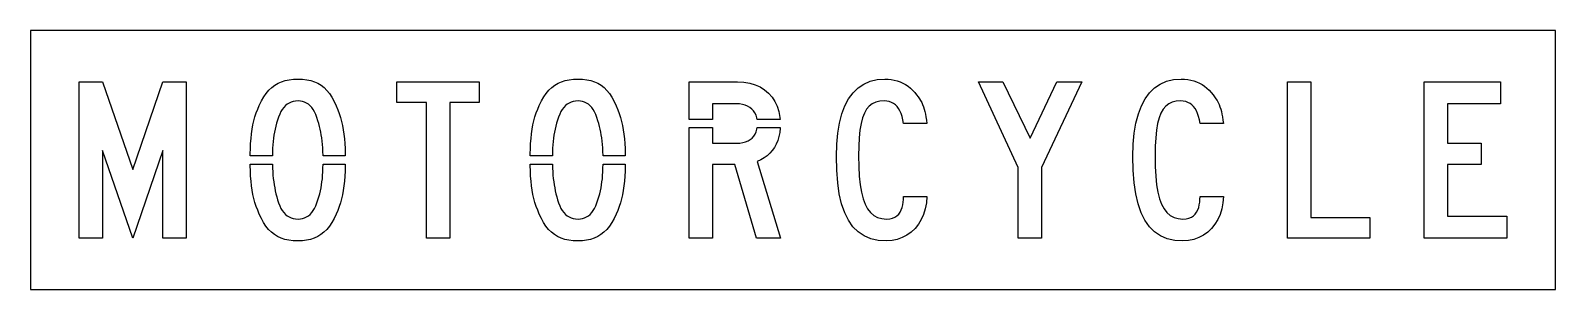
# Model space of a CAD drawing. Extents: x 0 to 94, y 0 to 16.
import ezdxf

# ---------------------------------------------------------------- set-up
doc = ezdxf.new("R2010")
doc.units = 0
doc.layers.add('CUT', color=7, linetype='Continuous')
doc.layers.add('OUTSIDE', color=1, linetype='Continuous')

msp = doc.modelspace()

# ---------------------------------------------------------------- linework, layer by layer
at = {"layer": 'CUT'}
for points in [[(4.438, 3.1691), (3, 3.1691), (3, 12.8309), (4.438, 12.8309), (6.298, 7.4068), (8.158, 12.8309), (9.596, 12.8309), (9.596, 3.1691), (8.158, 3.1691), (8.158, 8.5932), (6.298, 3.1691), (4.438, 8.5932)], [(17.9786, 9.1671), (17.9546, 9.3604), (17.9256, 9.5449), (17.8926, 9.7246), (17.8556, 9.9005), (17.8136, 10.0734), (17.7676, 10.2473), (17.7176, 10.4242), (17.6526, 10.6261), (17.5826, 10.8087), (17.5056, 10.972), (17.4226, 11.1169), (17.3326, 11.2435), (17.2346, 11.3517), (17.1306, 11.4425), (17.0186, 11.5159), (16.8986, 11.5729), (16.7706, 11.6126), (16.6336, 11.6367), (16.4896, 11.6444), (16.3366, 11.6367), (16.1936, 11.6126), (16.0596, 11.5729), (15.9356, 11.5179), (15.8196, 11.4454), (15.7126, 11.3565), (15.6136, 11.2502), (15.5226, 11.1275), (15.4386, 10.9865), (15.3606, 10.828), (15.2906, 10.6522), (15.2256, 10.458), (15.1686, 10.2734), (15.1176, 10.0908), (15.0736, 9.9092), (15.0346, 9.7256), (15.0026, 9.5391), (14.9756, 9.3478), (14.9546, 9.1488), (14.9376, 8.9411), (14.9256, 8.7227), (14.9166, 8.4908), (14.9117, 8.251), (13.5435, 8.251), (13.5446, 8.372), (13.5546, 8.7082), (13.5706, 9.028), (13.5936, 9.3314), (13.6256, 9.6213), (13.6646, 9.8986), (13.7126, 10.1643), (13.7706, 10.4203), (13.8376, 10.6676), (13.9156, 10.9082), (14.0036, 11.143), (14.1036, 11.3729), (14.2386, 11.6473), (14.3826, 11.8937), (14.5356, 12.114), (14.6986, 12.3072), (14.8726, 12.4754), (15.0596, 12.6193), (15.2596, 12.7382), (15.4726, 12.8348), (15.7016, 12.9082), (15.9466, 12.9604), (16.2096, 12.9903), (16.4896, 13), (16.7696, 12.9903), (17.0316, 12.9594), (17.2756, 12.9072), (17.5046, 12.8338), (17.7166, 12.7362), (17.9146, 12.6145), (18.0986, 12.4686), (18.2696, 12.2976), (18.4286, 12.0995), (18.5756, 11.8744), (18.7126, 11.6213), (18.8406, 11.3391), (18.9396, 11.1024), (19.0276, 10.8647), (19.1056, 10.6251), (19.1726, 10.3797), (19.2306, 10.1285), (19.2786, 9.8686), (19.3186, 9.5981), (19.3496, 9.315), (19.3726, 9.0174), (19.3896, 8.7034), (19.3986, 8.37), (19.3996, 8.251), (18.0309, 8.251), (18.0306, 8.2783), (18.0246, 8.5227), (18.0136, 8.7507), (17.9976, 8.9652)], [(24.3991, 11.543), (22.5751, 11.543), (22.5751, 12.8309), (27.6631, 12.8309), (27.6631, 11.543), (25.8381, 11.543), (25.8381, 3.1691), (24.3991, 3.1691)], [(35.2377, 9.1671), (35.2137, 9.3604), (35.1847, 9.5449), (35.1517, 9.7246), (35.1147, 9.9005), (35.0727, 10.0734), (35.0267, 10.2473), (34.9767, 10.4242), (34.9117, 10.6261), (34.8417, 10.8087), (34.7647, 10.972), (34.6817, 11.1169), (34.5917, 11.2435), (34.4937, 11.3517), (34.3897, 11.4425), (34.2777, 11.5159), (34.1577, 11.5729), (34.0297, 11.6126), (33.8927, 11.6367), (33.7487, 11.6444), (33.5957, 11.6367), (33.4527, 11.6126), (33.3187, 11.5729), (33.1947, 11.5179), (33.0787, 11.4454), (32.9717, 11.3565), (32.8727, 11.2502), (32.7817, 11.1275), (32.6977, 10.9865), (32.6197, 10.828), (32.5497, 10.6522), (32.4847, 10.458), (32.4277, 10.2734), (32.3767, 10.0908), (32.3327, 9.9092), (32.2937, 9.7256), (32.2617, 9.5391), (32.2347, 9.3478), (32.2137, 9.1488), (32.1967, 8.9411), (32.1847, 8.7227), (32.1757, 8.4908), (32.1708, 8.251), (30.8026, 8.251), (30.8037, 8.372), (30.8137, 8.7082), (30.8297, 9.028), (30.8527, 9.3314), (30.8847, 9.6213), (30.9237, 9.8986), (30.9717, 10.1643), (31.0297, 10.4203), (31.0967, 10.6676), (31.1747, 10.9082), (31.2627, 11.143), (31.3627, 11.3729), (31.4977, 11.6473), (31.6417, 11.8937), (31.7947, 12.114), (31.9577, 12.3072), (32.1317, 12.4754), (32.3187, 12.6193), (32.5187, 12.7382), (32.7317, 12.8348), (32.9607, 12.9082), (33.2057, 12.9604), (33.4687, 12.9903), (33.7487, 13), (34.0287, 12.9903), (34.2907, 12.9594), (34.5347, 12.9072), (34.7637, 12.8338), (34.9757, 12.7362), (35.1737, 12.6145), (35.3577, 12.4686), (35.5287, 12.2976), (35.6877, 12.0995), (35.8347, 11.8744), (35.9717, 11.6213), (36.0997, 11.3391), (36.1987, 11.1024), (36.2867, 10.8647), (36.3647, 10.6251), (36.4317, 10.3797), (36.4897, 10.1285), (36.5377, 9.8686), (36.5777, 9.5981), (36.6087, 9.315), (36.6317, 9.0174), (36.6487, 8.7034), (36.6577, 8.37), (36.6587, 8.251), (35.29, 8.251), (35.2897, 8.2783), (35.2837, 8.5227), (35.2727, 8.7507), (35.2567, 8.9652)], [(44.5622, 11.0309), (44.4572, 11.144), (44.3352, 11.2425), (44.1982, 11.3246), (44.0472, 11.3894), (43.8822, 11.4367), (43.7062, 11.4647), (43.5182, 11.4744), (42.0442, 11.4744), (42.0442, 10.5051), (40.6062, 10.5051), (40.6062, 12.8309), (43.5882, 12.8309), (43.9722, 12.8097), (44.3312, 12.7488), (44.6652, 12.6473), (44.9722, 12.5092), (45.2502, 12.3353), (45.4962, 12.1275), (45.7102, 11.887), (45.8882, 11.6155), (46.0312, 11.315), (46.1342, 10.9865), (46.1982, 10.6329), (46.2056, 10.5051), (44.7923, 10.5051), (44.7742, 10.6039), (44.7222, 10.7594), (44.6512, 10.9024)], [(53.5908, 11.0367), (53.5088, 11.1807), (53.4158, 11.3053), (53.3108, 11.4097), (53.1958, 11.4947), (53.0698, 11.5604), (52.9318, 11.6077), (52.7818, 11.6348), (52.6218, 11.6444), (52.3468, 11.6251), (52.1028, 11.5671), (51.8858, 11.4676), (51.6978, 11.3227), (51.5348, 11.1314), (51.3978, 10.8899), (51.2848, 10.5961), (51.1948, 10.2483), (51.1268, 9.8425), (51.0788, 9.3768), (51.0518, 8.8483), (51.0428, 8.2541), (51.0528, 7.5932), (51.0848, 7), (51.1388, 6.4725), (51.2158, 6.0077), (51.3158, 5.6058), (51.4418, 5.2628), (51.5928, 4.9778), (51.7698, 4.7488), (51.9748, 4.5739), (52.2078, 4.4512), (52.4698, 4.3797), (52.7618, 4.3556), (52.9598, 4.3691), (53.1318, 4.4087), (53.2818, 4.4725), (53.4088, 4.5575), (53.5158, 4.6618), (53.6038, 4.7836), (53.6748, 4.9198), (53.7288, 5.0686), (53.7688, 5.228), (53.7948, 5.3952), (53.8098, 5.5691), (53.8148, 5.7459), (55.2528, 5.7459), (55.2238, 5.3565), (55.1538, 4.9894), (55.0468, 4.6444), (54.9038, 4.3256), (54.7278, 4.0348), (54.5208, 3.7749), (54.2848, 3.5488), (54.0238, 3.3575), (53.7378, 3.2048), (53.4308, 3.0928), (53.1048, 3.0232), (52.7618, 3), (52.2518, 3.0348), (51.7898, 3.1391), (51.3768, 3.315), (51.0098, 3.5623), (50.6898, 3.8821), (50.4158, 4.2754), (50.1848, 4.742), (49.9988, 5.285), (49.8558, 5.9024), (49.7538, 6.5981), (49.6938, 7.37), (49.6738, 8.2203), (49.6948, 8.97), (49.7588, 9.657), (49.8638, 10.2831), (50.0108, 10.8454), (50.1988, 11.3449), (50.4288, 11.7797), (50.6988, 12.1498), (51.0098, 12.4541), (51.3618, 12.6918), (51.7538, 12.8628), (52.1848, 12.9662), (52.6568, 13), (52.8558, 12.9932), (53.0508, 12.972), (53.2398, 12.9372), (53.4228, 12.8889), (53.6008, 12.8261), (53.7708, 12.7507), (53.9338, 12.6609), (54.0888, 12.5585), (54.2358, 12.4425), (54.3738, 12.314), (54.5028, 12.172), (54.6218, 12.0174), (54.7128, 11.8995), (54.7948, 11.7836), (54.8678, 11.6657), (54.9338, 11.5449), (54.9908, 11.4203), (55.0428, 11.2889), (55.0878, 11.1478), (55.1278, 10.9981), (55.1638, 10.8348), (55.1968, 10.658), (55.2258, 10.4647), (55.2528, 10.2541), (53.8148, 10.2541), (53.7738, 10.4812), (53.7238, 10.687), (53.6628, 10.8725)], [(58.4273, 12.8309), (59.9363, 12.8309), (61.6203, 9.3391), (63.2693, 12.8309), (64.8133, 12.8309), (62.3223, 7.542), (62.3223, 3.1691), (60.8833, 3.1691), (60.8833, 7.542)], [(71.8679, 11.0367), (71.7859, 11.1807), (71.6929, 11.3053), (71.5879, 11.4097), (71.4729, 11.4947), (71.3469, 11.5604), (71.2089, 11.6077), (71.0589, 11.6348), (70.8989, 11.6444), (70.6239, 11.6251), (70.3799, 11.5671), (70.1629, 11.4676), (69.9749, 11.3227), (69.8119, 11.1314), (69.6749, 10.8899), (69.5619, 10.5961), (69.4719, 10.2483), (69.4039, 9.8425), (69.3559, 9.3768), (69.3289, 8.8483), (69.3199, 8.2541), (69.3299, 7.5932), (69.3619, 7), (69.4159, 6.4725), (69.4929, 6.0077), (69.5929, 5.6058), (69.7189, 5.2628), (69.8699, 4.9778), (70.0469, 4.7488), (70.2519, 4.5739), (70.4849, 4.4512), (70.7469, 4.3797), (71.0389, 4.3556), (71.2369, 4.3691), (71.4089, 4.4087), (71.5589, 4.4725), (71.6859, 4.5575), (71.7929, 4.6618), (71.8809, 4.7836), (71.9519, 4.9198), (72.0059, 5.0686), (72.0459, 5.228), (72.0719, 5.3952), (72.0869, 5.5691), (72.0919, 5.7459), (73.5299, 5.7459), (73.5009, 5.3565), (73.4309, 4.9894), (73.3239, 4.6444), (73.1809, 4.3256), (73.0049, 4.0348), (72.7979, 3.7749), (72.5619, 3.5488), (72.3009, 3.3575), (72.0149, 3.2048), (71.7079, 3.0928), (71.3819, 3.0232), (71.0389, 3), (70.5289, 3.0348), (70.0669, 3.1391), (69.6539, 3.315), (69.2869, 3.5623), (68.9669, 3.8821), (68.6929, 4.2754), (68.4619, 4.742), (68.2759, 5.285), (68.1329, 5.9024), (68.0309, 6.5981), (67.9709, 7.37), (67.9509, 8.2203), (67.9719, 8.97), (68.0359, 9.657), (68.1409, 10.2831), (68.2879, 10.8454), (68.4759, 11.3449), (68.7059, 11.7797), (68.9759, 12.1498), (69.2869, 12.4541), (69.6389, 12.6918), (70.0309, 12.8628), (70.4619, 12.9662), (70.9339, 13), (71.1329, 12.9932), (71.3279, 12.972), (71.5169, 12.9372), (71.6999, 12.8889), (71.8779, 12.8261), (72.0479, 12.7507), (72.2109, 12.6609), (72.3659, 12.5585), (72.5129, 12.4425), (72.6509, 12.314), (72.7799, 12.172), (72.8989, 12.0174), (72.9899, 11.8995), (73.0719, 11.7836), (73.1449, 11.6657), (73.2109, 11.5449), (73.2679, 11.4203), (73.3199, 11.2889), (73.3649, 11.1478), (73.4049, 10.9981), (73.4409, 10.8348), (73.4739, 10.658), (73.5029, 10.4647), (73.5299, 10.2541), (72.0919, 10.2541), (72.0509, 10.4812), (72.0009, 10.687), (71.9399, 10.8725)], [(82.5634, 4.457), (82.5634, 3.1691), (77.4764, 3.1691), (77.4764, 12.8309), (78.9144, 12.8309), (78.9144, 4.457)], [(87.351, 11.4744), (87.351, 9.0338), (89.421, 9.0338), (89.421, 7.7121), (87.351, 7.7121), (87.351, 4.5256), (91, 4.5256), (91, 3.1691), (85.913, 3.1691), (85.913, 12.8309), (90.614, 12.8309), (90.614, 11.4744)], [(42.0442, 9.0338), (43.5182, 9.0338), (43.7202, 9.0435), (43.9072, 9.0705), (44.0762, 9.115), (44.2292, 9.1768), (44.3652, 9.256), (44.4832, 9.3517), (44.5842, 9.4638), (44.6672, 9.5913), (44.7322, 9.7353), (44.7792, 9.8937), (44.7969, 10.0031), (46.2113, 10.0031), (46.2102, 9.9729), (46.1792, 9.7043), (46.1282, 9.4502), (46.0572, 9.2106), (45.9662, 8.9874), (45.8562, 8.7797), (45.7252, 8.5894), (45.5752, 8.4164), (45.4062, 8.2618), (45.2172, 8.1266), (45.0082, 8.0106), (44.7812, 7.915), (46.2202, 3.1691), (44.7462, 3.1691), (43.4132, 7.7121), (42.0442, 7.7121), (42.0442, 3.1691), (40.6062, 3.1691), (40.6062, 10.0031), (42.0442, 10.0031)], [(19.2306, 5.8589), (19.1726, 5.6058), (19.1056, 5.3614), (19.0276, 5.1237), (18.9396, 4.8908), (18.8406, 4.6609), (18.7126, 4.3855), (18.5736, 4.1372), (18.4236, 3.915), (18.2616, 3.7179), (18.0876, 3.5459), (17.9016, 3.3981), (17.7016, 3.2744), (17.4886, 3.1739), (17.2616, 3.0966), (17.0196, 3.0425), (16.7616, 3.0106), (16.4896, 3), (16.2006, 3.0106), (15.9326, 3.0425), (15.6826, 3.0966), (15.4496, 3.1739), (15.2336, 3.2744), (15.0336, 3.3981), (14.8476, 3.5459), (14.6746, 3.7179), (14.5156, 3.915), (14.3676, 4.1372), (14.2306, 4.3855), (14.1036, 4.6609), (14.0036, 4.8976), (13.9156, 5.1353), (13.8376, 5.3758), (13.7706, 5.6213), (13.7126, 5.8734), (13.6646, 6.1353), (13.6256, 6.4087), (13.5936, 6.6947), (13.5706, 6.9971), (13.5546, 7.3159), (13.5446, 7.656), (13.5438, 7.749), (14.9124, 7.749), (14.9126, 7.7295), (14.9186, 7.4918), (14.9296, 7.2676), (14.9456, 7.056), (14.9656, 6.8551), (14.9896, 6.6609), (15.0176, 6.4725), (15.0506, 6.2879), (15.0876, 6.1043), (15.1296, 5.9208), (15.1756, 5.7343), (15.2256, 5.542), (15.2906, 5.3478), (15.3606, 5.172), (15.4386, 5.0135), (15.5226, 4.8725), (15.6136, 4.7498), (15.7126, 4.6435), (15.8196, 4.5546), (15.9356, 4.4821), (16.0596, 4.4271), (16.1936, 4.3874), (16.3366, 4.3633), (16.4896, 4.3556), (16.6336, 4.3633), (16.7706, 4.3874), (16.8986, 4.4271), (17.0186, 4.4821), (17.1306, 4.5546), (17.2346, 4.6435), (17.3326, 4.7498), (17.4226, 4.8725), (17.5056, 5.0135), (17.5826, 5.172), (17.6526, 5.3478), (17.7176, 5.542), (17.7756, 5.7333), (17.8256, 5.9188), (17.8706, 6.1005), (17.9086, 6.2821), (17.9406, 6.4647), (17.9676, 6.6522), (17.9886, 6.8473), (18.0056, 7.0512), (18.0186, 7.2676), (18.0266, 7.4995), (18.0316, 7.7478), (18.0316, 7.749), (19.3993, 7.749), (19.3986, 7.6551), (19.3896, 7.314), (19.3726, 6.9923), (19.3496, 6.687), (19.3186, 6.3981), (19.2786, 6.1227)], [(36.4317, 5.6058), (36.3647, 5.3614), (36.2867, 5.1237), (36.1987, 4.8908), (36.0997, 4.6609), (35.9717, 4.3855), (35.8327, 4.1372), (35.6827, 3.915), (35.5207, 3.7179), (35.3467, 3.5459), (35.1607, 3.3981), (34.9607, 3.2744), (34.7477, 3.1739), (34.5207, 3.0966), (34.2787, 3.0425), (34.0207, 3.0106), (33.7487, 3), (33.4597, 3.0106), (33.1917, 3.0425), (32.9417, 3.0966), (32.7087, 3.1739), (32.4927, 3.2744), (32.2927, 3.3981), (32.1067, 3.5459), (31.9337, 3.7179), (31.7747, 3.915), (31.6267, 4.1372), (31.4897, 4.3855), (31.3627, 4.6609), (31.2627, 4.8976), (31.1747, 5.1353), (31.0967, 5.3758), (31.0297, 5.6213), (30.9717, 5.8734), (30.9237, 6.1353), (30.8847, 6.4087), (30.8527, 6.6947), (30.8297, 6.9971), (30.8137, 7.3159), (30.8037, 7.656), (30.8029, 7.749), (32.1715, 7.749), (32.1717, 7.7295), (32.1777, 7.4918), (32.1887, 7.2676), (32.2047, 7.056), (32.2247, 6.8551), (32.2487, 6.6609), (32.2767, 6.4725), (32.3097, 6.2879), (32.3467, 6.1043), (32.3887, 5.9208), (32.4347, 5.7343), (32.4847, 5.542), (32.5497, 5.3478), (32.6197, 5.172), (32.6977, 5.0135), (32.7817, 4.8725), (32.8727, 4.7498), (32.9717, 4.6435), (33.0787, 4.5546), (33.1947, 4.4821), (33.3187, 4.4271), (33.4527, 4.3874), (33.5957, 4.3633), (33.7487, 4.3556), (33.8927, 4.3633), (34.0297, 4.3874), (34.1577, 4.4271), (34.2777, 4.4821), (34.3897, 4.5546), (34.4937, 4.6435), (34.5917, 4.7498), (34.6817, 4.8725), (34.7647, 5.0135), (34.8417, 5.172), (34.9117, 5.3478), (34.9767, 5.542), (35.0347, 5.7333), (35.0847, 5.9188), (35.1297, 6.1005), (35.1677, 6.2821), (35.1997, 6.4647), (35.2267, 6.6522), (35.2477, 6.8473), (35.2647, 7.0512), (35.2777, 7.2676), (35.2857, 7.4995), (35.2907, 7.7478), (35.2907, 7.749), (36.6584, 7.749), (36.6577, 7.6551), (36.6487, 7.314), (36.6317, 6.9923), (36.6087, 6.687), (36.5777, 6.3981), (36.5377, 6.1227), (36.4897, 5.8589)]]:
    msp.add_lwpolyline(points, close=True, dxfattribs=at)
at = {"layer": 'OUTSIDE'}
msp.add_lwpolyline([(0, 0), (94, 0), (94, 16), (0, 16)], close=True, dxfattribs=at)

doc.saveas('drawing.dxf')
